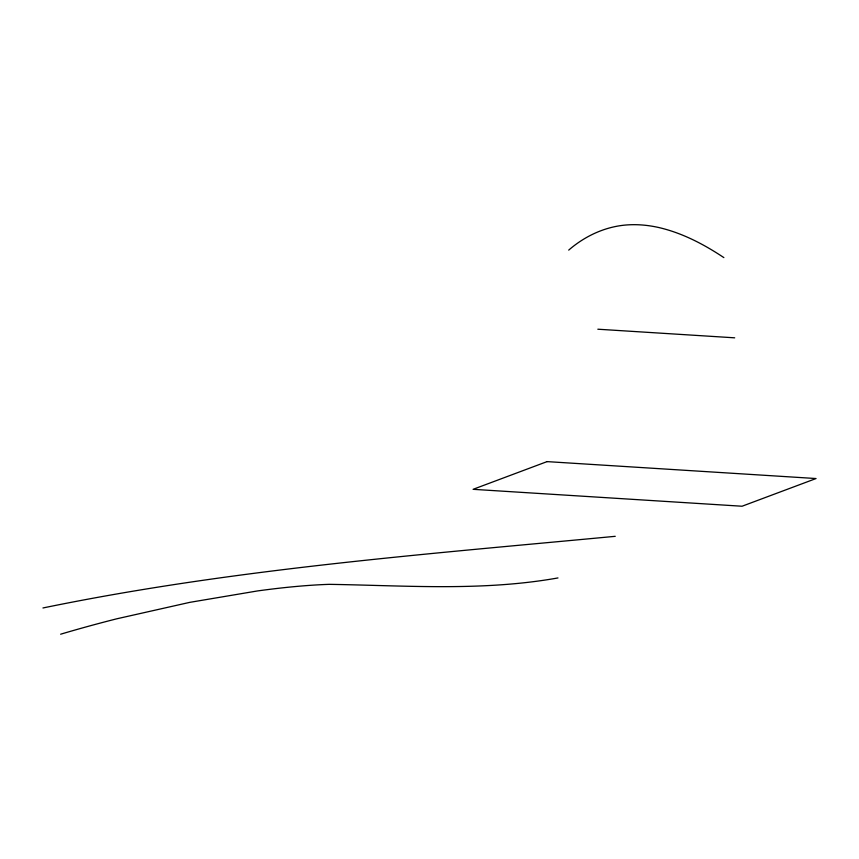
<?xml version="1.0" encoding="UTF-8"?>
<svg xmlns="http://www.w3.org/2000/svg" width="859" height="859" viewBox="0 0 859 859"><rect width="100%" height="100%" fill="white"/><g stroke="black" fill="none" stroke-linecap="round" stroke-linejoin="round"><path stroke-width="1.29" d="M568.712 250.109C585.58 235.452 607.023 225.734 629.507 224.79A369.187 179.187 69.5 0 1 658.939 227.56C682.368 233.004 703.961 244.343 723.869 257.603M42.95 607.968C231.49 569.141 423.895 554.42 615.237 536.317M557.974 577.935C482.189 591.486 405.469 585.505 329.137 584.345A302.078 56.082 -14.5 0 0 257.496 590.938L189.807 602.352L116.781 618.802A268.448 49.843 -14.5 0 0 60.635 634.21M597.843 329.212L734.703 337.823M547.076 461.616L473.094 489.319L742.058 506.23L816.05 478.538L547.076 461.616"/></g></svg>
